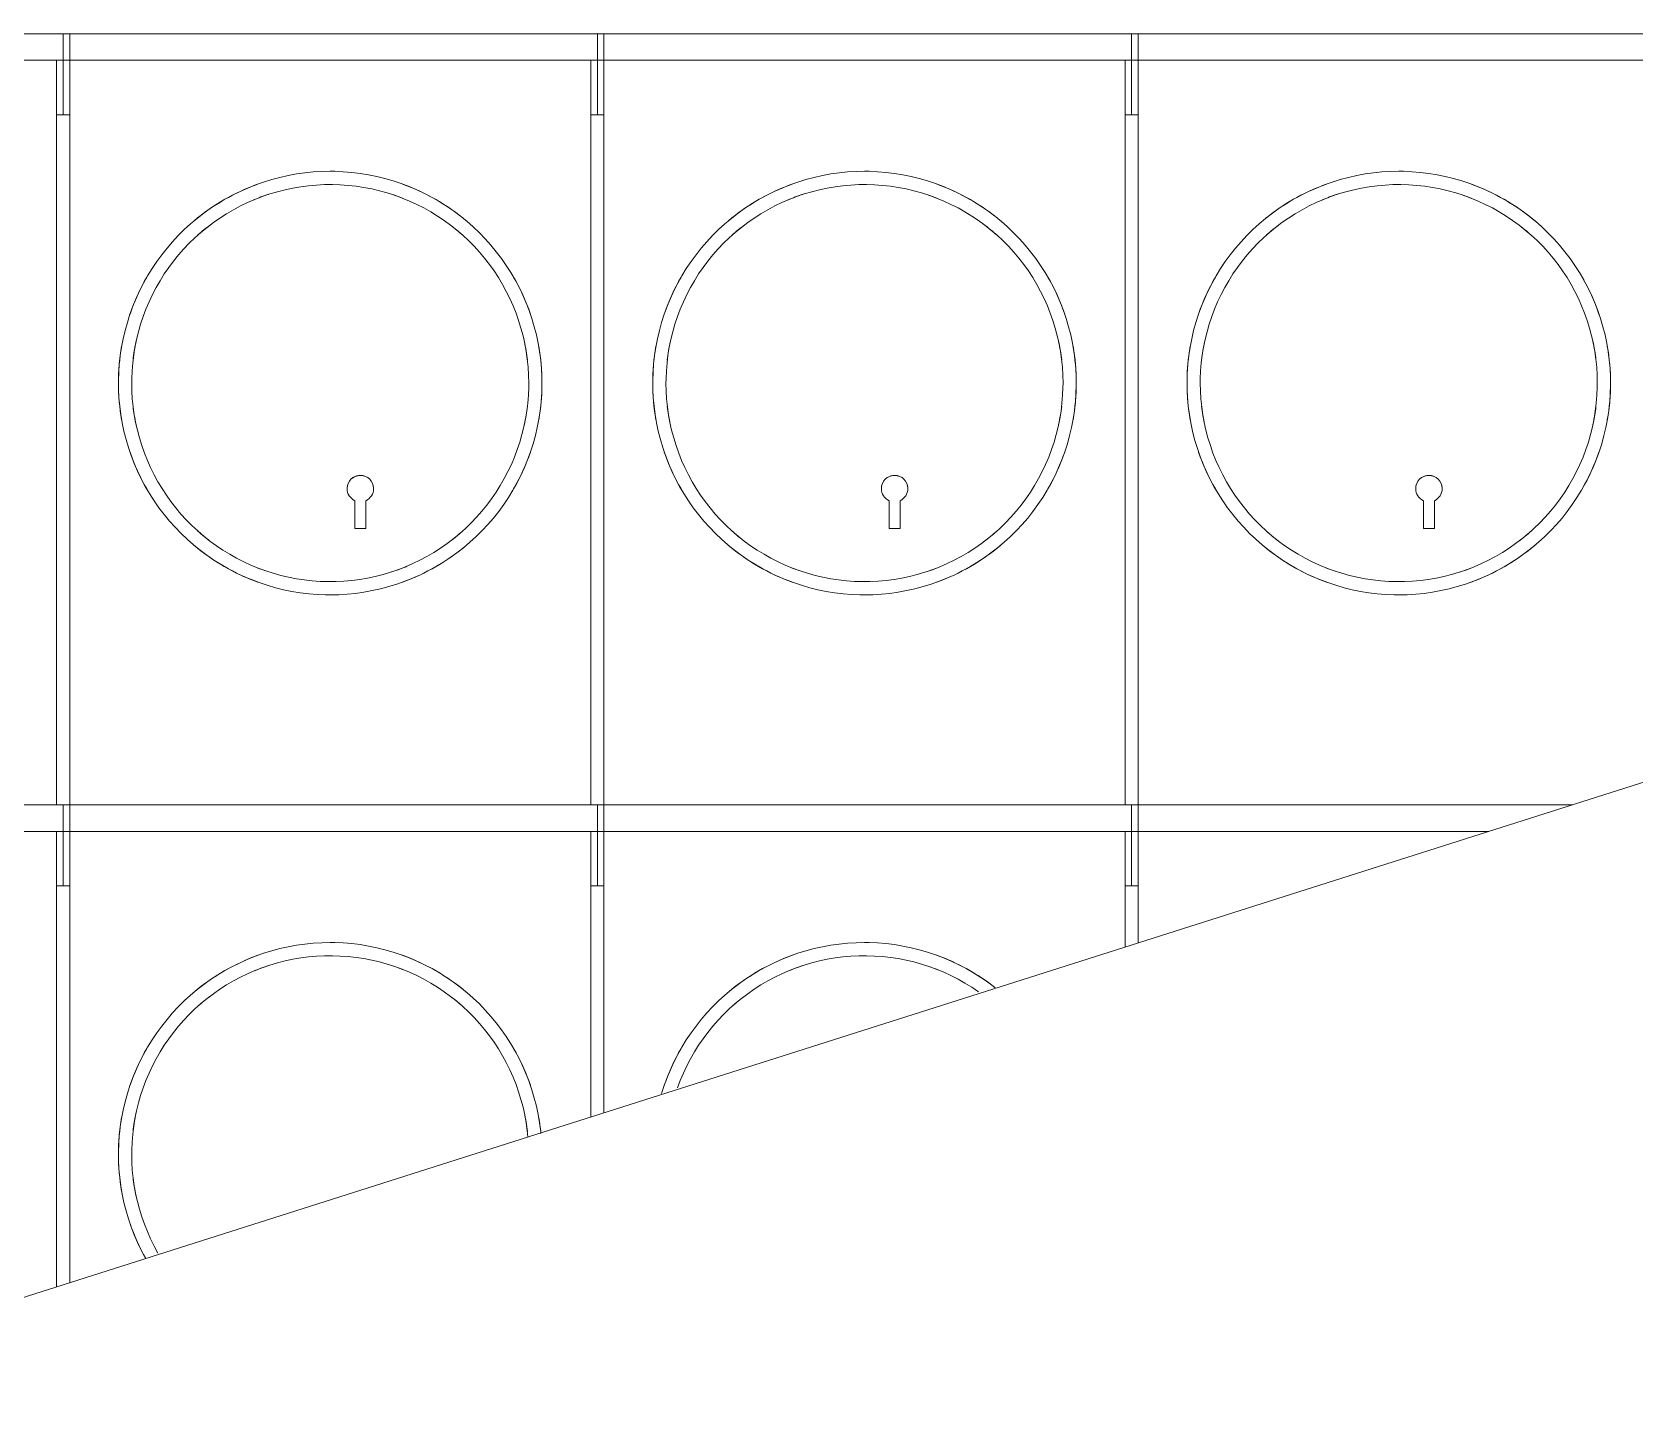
# Model space of a CAD drawing. Header units: metres. Extents: x -144 to 1000, y -717 to 29.
# Drawn here: x 35.525 to 36.295, y -658.148 to -657.482 of the extents above; entities that cross this region are included whole.
import ezdxf

# ---------------------------------------------------------------- set-up
doc = ezdxf.new("R2010")
doc.units = ezdxf.units.M
doc.layers.get('0').update_dxf_attribs({"color": 1})
doc.layers.add('A-WALL', color=4, linetype='Continuous', lineweight=9)
doc.layers.add('E-ELEC-FIXT', color=7, linetype='Continuous', lineweight=9)

# ---------------------------------------------------------------- blocks, each defined once
blk = doc.blocks.new('WEWE')
at = {"layer": 'A-WALL', "color": 251, "true_color": 0x666666}
blk.add_line((37.4304, -657.48196), (35.33657, -658.1477), dxfattribs=at)
at = {"layer": 'E-ELEC-FIXT', "color": 251, "true_color": 0x666666}
for p, q in [((35.54035, -657.48276), (35.28717, -657.48276)), ((35.54035, -657.48276), (35.54352, -657.48276)), ((35.54035, -657.49546), (35.54035, -657.48276)), ((35.54352, -657.49546), (35.54352, -657.48276)), ((35.7967, -657.48276), (35.54352, -657.48276)), ((35.7967, -657.48276), (35.79987, -657.48276)), ((35.7967, -657.49546), (35.7967, -657.48276)), ((35.79987, -657.49546), (35.79987, -657.48276)), ((36.05305, -657.48276), (35.79987, -657.48276)), ((36.05305, -657.48276), (36.05622, -657.48276)), ((36.05305, -657.49546), (36.05305, -657.48276)), ((36.05622, -657.49546), (36.05622, -657.48276)), ((36.3094, -657.48276), (36.05622, -657.48276)), ((35.28717, -657.49546), (35.54035, -657.49546)), ((35.53717, -657.52161), (35.53717, -657.49546)), ((35.54352, -657.49546), (35.54035, -657.49546)), ((35.54035, -657.49546), (35.54035, -657.52161)), ((35.54352, -657.49546), (35.54352, -657.52161)), ((35.54352, -657.49546), (35.7967, -657.49546)), ((35.79352, -657.52161), (35.79352, -657.49546)), ((35.79987, -657.49546), (35.7967, -657.49546)), ((35.7967, -657.49546), (35.7967, -657.52161)), ((35.79987, -657.49546), (35.79987, -657.52161)), ((35.79987, -657.49546), (36.05305, -657.49546)), ((36.04987, -657.52161), (36.04987, -657.49546)), ((36.05622, -657.49546), (36.05305, -657.49546)), ((36.05305, -657.49546), (36.05305, -657.52161)), ((36.05622, -657.49546), (36.05622, -657.52161)), ((36.05622, -657.49546), (36.3094, -657.49546)), ((35.54035, -657.52161), (35.53717, -657.52161)), ((35.53717, -657.85272), (35.53717, -657.52161)), ((35.54352, -657.52161), (35.54035, -657.52161)), ((35.54352, -657.52161), (35.54352, -657.85272)), ((35.7967, -657.52161), (35.79352, -657.52161)), ((35.79352, -657.85272), (35.79352, -657.52161)), ((35.79987, -657.52161), (35.7967, -657.52161)), ((35.79987, -657.52161), (35.79987, -657.85272)), ((36.05305, -657.52161), (36.04987, -657.52161)), ((36.04987, -657.85272), (36.04987, -657.52161)), ((36.05622, -657.52161), (36.05305, -657.52161)), ((36.05622, -657.52161), (36.05622, -657.85272)), ((35.88908, -657.55525), (35.88531, -657.55676)), ((36.12829, -657.57115), (36.12517, -657.57333)), ((35.68036, -657.70676), (35.68036, -657.71794)), ((35.68559, -657.71794), (35.68559, -657.70676)), ((35.93671, -657.70676), (35.93671, -657.71794)), ((35.94194, -657.71794), (35.94194, -657.70676)), ((36.19306, -657.70676), (36.19306, -657.71794)), ((36.19829, -657.71794), (36.19829, -657.70676)), ((35.68036, -657.72002), (35.68036, -657.71794)), ((35.68036, -657.71794), (35.68036, -657.72002)), ((35.68036, -657.72002), (35.68559, -657.72002)), ((35.68559, -657.72002), (35.68036, -657.72002)), ((35.68559, -657.71794), (35.68559, -657.72002)), ((35.68559, -657.72002), (35.68559, -657.71794)), ((35.93671, -657.72002), (35.93671, -657.71794)), ((35.93671, -657.71794), (35.93671, -657.72002)), ((35.93671, -657.72002), (35.94194, -657.72002)), ((35.94194, -657.72002), (35.93671, -657.72002)), ((35.94194, -657.71794), (35.94194, -657.72002)), ((35.94194, -657.72002), (35.94194, -657.71794)), ((36.19306, -657.72002), (36.19306, -657.71794)), ((36.19306, -657.71794), (36.19306, -657.72002)), ((36.19306, -657.72002), (36.19829, -657.72002)), ((36.19829, -657.72002), (36.19306, -657.72002)), ((36.19829, -657.71794), (36.19829, -657.72002)), ((36.19829, -657.72002), (36.19829, -657.71794)), ((35.54035, -657.85272), (35.28717, -657.85272)), ((35.54035, -657.85272), (35.54352, -657.85272)), ((35.54035, -657.86542), (35.54035, -657.85272)), ((35.54352, -657.86542), (35.54352, -657.85272)), ((35.7967, -657.85272), (35.54352, -657.85272)), ((35.7967, -657.85272), (35.79987, -657.85272)), ((35.7967, -657.86542), (35.7967, -657.85272)), ((35.79987, -657.86542), (35.79987, -657.85272)), ((36.05305, -657.85272), (35.79987, -657.85272)), ((36.05305, -657.85272), (36.05622, -657.85272)), ((36.05305, -657.86542), (36.05305, -657.85272)), ((36.05622, -657.86542), (36.05622, -657.85272)), ((36.26433, -657.85272), (36.05622, -657.85272)), ((35.28717, -657.86542), (35.54035, -657.86542)), ((35.53717, -657.89157), (35.53717, -657.86542)), ((35.54352, -657.86542), (35.54035, -657.86542)), ((35.54035, -657.86542), (35.54035, -657.89157)), ((35.54352, -657.86542), (35.54352, -657.89157)), ((35.54352, -657.86542), (35.7967, -657.86542)), ((35.79352, -657.89157), (35.79352, -657.86542)), ((35.79987, -657.86542), (35.7967, -657.86542)), ((35.7967, -657.86542), (35.7967, -657.89157)), ((35.79987, -657.86542), (35.79987, -657.89157)), ((35.79987, -657.86542), (36.05305, -657.86542)), ((36.04987, -657.89157), (36.04987, -657.86542)), ((36.05622, -657.86542), (36.05305, -657.86542)), ((36.05305, -657.86542), (36.05305, -657.89157)), ((36.05622, -657.86542), (36.05622, -657.89157)), ((36.05622, -657.86542), (36.22438, -657.86542)), ((35.54035, -657.89157), (35.53717, -657.89157)), ((35.53717, -658.08392), (35.53717, -657.89157)), ((35.54352, -657.89157), (35.54035, -657.89157)), ((35.54352, -657.89157), (35.54352, -658.0819)), ((35.7967, -657.89157), (35.79352, -657.89157)), ((35.79352, -658.00241), (35.79352, -657.89157)), ((35.79987, -657.89157), (35.7967, -657.89157)), ((35.79987, -657.89157), (35.79987, -658.00039)), ((36.05305, -657.89157), (36.04987, -657.89157)), ((36.04987, -657.9209), (36.04987, -657.89157)), ((36.05622, -657.89157), (36.05305, -657.89157)), ((36.05622, -657.89157), (36.05622, -657.91888))]:
    blk.add_line(p, q, dxfattribs=at)
at = {"layer": 'E-ELEC-FIXT', "color": 251, "true_color": 0x666666, "flags": 128}
for points in [[(35.66852, -657.54874), (35.66446, -657.54882), (35.6604, -657.54906), (35.65636, -657.54947), (35.65234, -657.55004), (35.64834, -657.55076), (35.64437, -657.55165), (35.64045, -657.55269), (35.63656, -657.5539), (35.63273, -657.55525), (35.62896, -657.55676), (35.62525, -657.55841), (35.62161, -657.56022), (35.61804, -657.56217), (35.61456, -657.56426), (35.61116, -657.56648), (35.60785, -657.56884), (35.60464, -657.57134), (35.60153, -657.57395), (35.59853, -657.57669), (35.59564, -657.57955), (35.59287, -657.58252), (35.59022, -657.5856), (35.58769, -657.58879), (35.58529, -657.59207), (35.58303, -657.59544), (35.5809, -657.59891), (35.57892, -657.60245), (35.57707, -657.60607), (35.57538, -657.60976), (35.57383, -657.61352), (35.57243, -657.61734), (35.57119, -657.62121), (35.5701, -657.62512), (35.56917, -657.62908), (35.5684, -657.63307), (35.56779, -657.63709), (35.56734, -657.64113), (35.56706, -657.64518), (35.56693, -657.64924), (35.56697, -657.6533), (35.56717, -657.65736), (35.56753, -657.66141), (35.56805, -657.66544), (35.56874, -657.66945), (35.56958, -657.67342), (35.57058, -657.67736), (35.57174, -657.68125), (35.57306, -657.6851), (35.57452, -657.68889), (35.57614, -657.69262), (35.5779, -657.69628), (35.57981, -657.69987), (35.58187, -657.70337), (35.58406, -657.7068), (35.58638, -657.71013), (35.58884, -657.71337), (35.59142, -657.7165), (35.59413, -657.71953), (35.59696, -657.72245), (35.5999, -657.72526), (35.60295, -657.72794), (35.6061, -657.7305), (35.60936, -657.73293), (35.61271, -657.73523), (35.61615, -657.7374), (35.61967, -657.73942), (35.62327, -657.7413), (35.62695, -657.74304), (35.63069, -657.74463), (35.63449, -657.74607), (35.63834, -657.74735), (35.64225, -657.74848), (35.64619, -657.74945), (35.65018, -657.75027), (35.65419, -657.75092), (35.65822, -657.75141), (35.66227, -657.75175), (35.66633, -657.75191), (35.66852, -657.75194)], [(35.66852, -657.75194), (35.67259, -657.75186), (35.67664, -657.75161), (35.68069, -657.75121), (35.68471, -657.75064), (35.68871, -657.74991), (35.69267, -657.74903), (35.6966, -657.74798), (35.70048, -657.74678), (35.70432, -657.74542), (35.70809, -657.74392), (35.7118, -657.74226), (35.71544, -657.74046), (35.71901, -657.73851), (35.72249, -657.73642), (35.72589, -657.73419), (35.7292, -657.73183), (35.73241, -657.72934), (35.73552, -657.72672), (35.73852, -657.72398), (35.74141, -657.72112), (35.74418, -657.71815), (35.74683, -657.71507), (35.74936, -657.71189), (35.75175, -657.70861), (35.75402, -657.70523), (35.75614, -657.70177), (35.75813, -657.69822), (35.75997, -657.6946), (35.76167, -657.69091), (35.76322, -657.68715), (35.76462, -657.68334), (35.76586, -657.67947), (35.76695, -657.67555), (35.76788, -657.6716), (35.76865, -657.66761), (35.76926, -657.66359), (35.76971, -657.65955), (35.76999, -657.6555), (35.77012, -657.65143), (35.77008, -657.64737), (35.76988, -657.64331), (35.76952, -657.63926), (35.769, -657.63523), (35.76831, -657.63123), (35.76747, -657.62725), (35.76646, -657.62332), (35.76531, -657.61942), (35.76399, -657.61558), (35.76253, -657.61179), (35.76091, -657.60806), (35.75914, -657.6044), (35.75723, -657.60081), (35.75518, -657.5973), (35.75299, -657.59388), (35.75067, -657.59055), (35.74821, -657.58731), (35.74563, -657.58417), (35.74292, -657.58114), (35.74009, -657.57822), (35.73715, -657.57542), (35.7341, -657.57273), (35.73094, -657.57017), (35.72769, -657.56774), (35.72434, -657.56544), (35.7209, -657.56328), (35.71738, -657.56125), (35.71377, -657.55937), (35.7101, -657.55763), (35.70636, -657.55605), (35.70256, -657.55461), (35.6987, -657.55332), (35.6948, -657.55219), (35.69085, -657.55122), (35.68687, -657.55041), (35.68286, -657.54975), (35.67883, -657.54926), (35.67478, -657.54893), (35.67072, -657.54876), (35.66852, -657.54874)], [(35.92487, -657.54874), (35.92081, -657.54882), (35.91675, -657.54906), (35.91271, -657.54947), (35.90869, -657.55004), (35.90469, -657.55076), (35.90072, -657.55165), (35.8968, -657.55269), (35.89291, -657.5539), (35.88908, -657.55525)], [(35.92487, -657.75194), (35.92894, -657.75186), (35.93299, -657.75161), (35.93704, -657.75121), (35.94106, -657.75064), (35.94506, -657.74991), (35.94902, -657.74903), (35.95295, -657.74798), (35.95683, -657.74678), (35.96067, -657.74542), (35.96444, -657.74392), (35.96815, -657.74226), (35.97179, -657.74046), (35.97536, -657.73851), (35.97884, -657.73642), (35.98224, -657.73419), (35.98555, -657.73183), (35.98876, -657.72934), (35.99187, -657.72672), (35.99487, -657.72398), (35.99776, -657.72112), (36.00053, -657.71815), (36.00318, -657.71507), (36.00571, -657.71189), (36.0081, -657.70861), (36.01037, -657.70523), (36.01249, -657.70177), (36.01448, -657.69822), (36.01632, -657.6946), (36.01802, -657.69091), (36.01957, -657.68715), (36.02097, -657.68334), (36.02221, -657.67947), (36.0233, -657.67555), (36.02423, -657.6716), (36.025, -657.66761), (36.02561, -657.66359), (36.02606, -657.65955), (36.02634, -657.6555), (36.02647, -657.65143), (36.02643, -657.64737), (36.02623, -657.64331), (36.02587, -657.63926), (36.02535, -657.63523), (36.02466, -657.63123), (36.02382, -657.62725), (36.02281, -657.62332), (36.02166, -657.61942), (36.02034, -657.61558), (36.01888, -657.61179), (36.01726, -657.60806), (36.01549, -657.6044), (36.01358, -657.60081), (36.01153, -657.5973), (36.00934, -657.59388), (36.00702, -657.59055), (36.00456, -657.58731), (36.00198, -657.58417), (35.99927, -657.58114), (35.99644, -657.57822), (35.9935, -657.57542), (35.99045, -657.57273), (35.98729, -657.57017), (35.98404, -657.56774), (35.98069, -657.56544), (35.97725, -657.56328), (35.97373, -657.56125), (35.97012, -657.55937), (35.96645, -657.55763), (35.96271, -657.55605), (35.95891, -657.55461), (35.95505, -657.55332), (35.95115, -657.55219), (35.9472, -657.55122), (35.94322, -657.55041), (35.93921, -657.54975), (35.93518, -657.54926), (35.93113, -657.54893), (35.92707, -657.54876), (35.92487, -657.54874)], [(36.18122, -657.54874), (36.17716, -657.54882), (36.1731, -657.54906), (36.16906, -657.54947), (36.16504, -657.55004), (36.16104, -657.55076), (36.15707, -657.55165), (36.15315, -657.55269), (36.14926, -657.5539), (36.14543, -657.55525), (36.14166, -657.55676), (36.13795, -657.55841), (36.13431, -657.56022), (36.13074, -657.56217), (36.12726, -657.56426), (36.12386, -657.56648), (36.12055, -657.56884), (36.11734, -657.57134), (36.11423, -657.57395), (36.11123, -657.57669), (36.10834, -657.57955), (36.10557, -657.58252), (36.10292, -657.5856), (36.10039, -657.58879), (36.09799, -657.59207), (36.09573, -657.59544), (36.0936, -657.59891), (36.09162, -657.60245), (36.08977, -657.60607), (36.08808, -657.60976), (36.08653, -657.61352), (36.08513, -657.61734), (36.08389, -657.62121), (36.0828, -657.62512), (36.08187, -657.62908), (36.0811, -657.63307), (36.08049, -657.63709), (36.08004, -657.64113), (36.07976, -657.64518), (36.07963, -657.64924), (36.07967, -657.6533), (36.07987, -657.65736), (36.08023, -657.66141), (36.08075, -657.66544), (36.08144, -657.66945), (36.08228, -657.67342), (36.08328, -657.67736), (36.08444, -657.68125), (36.08576, -657.6851), (36.08722, -657.68889), (36.08884, -657.69262), (36.0906, -657.69628), (36.09251, -657.69987), (36.09457, -657.70337), (36.09676, -657.7068), (36.09908, -657.71013), (36.10154, -657.71337), (36.10412, -657.7165), (36.10683, -657.71953), (36.10966, -657.72245), (36.1126, -657.72526), (36.11565, -657.72794), (36.1188, -657.7305), (36.12206, -657.73293), (36.12541, -657.73523), (36.12885, -657.7374), (36.13237, -657.73942), (36.13597, -657.7413), (36.13965, -657.74304), (36.14339, -657.74463), (36.14719, -657.74607), (36.15104, -657.74735), (36.15495, -657.74848), (36.15889, -657.74945), (36.16288, -657.75027), (36.16689, -657.75092), (36.17092, -657.75141), (36.17497, -657.75175), (36.17903, -657.75191), (36.18122, -657.75194)], [(36.18122, -657.75194), (36.18529, -657.75186), (36.18934, -657.75161), (36.19339, -657.75121), (36.19741, -657.75064), (36.20141, -657.74991), (36.20537, -657.74903), (36.2093, -657.74798), (36.21318, -657.74678), (36.21702, -657.74542), (36.22079, -657.74392), (36.2245, -657.74226), (36.22814, -657.74046), (36.23171, -657.73851), (36.23519, -657.73642), (36.23859, -657.73419), (36.2419, -657.73183), (36.24511, -657.72934), (36.24822, -657.72672), (36.25122, -657.72398), (36.25411, -657.72112), (36.25688, -657.71815), (36.25953, -657.71507), (36.26206, -657.71189), (36.26445, -657.70861), (36.26672, -657.70523), (36.26884, -657.70177), (36.27083, -657.69822), (36.27267, -657.6946), (36.27437, -657.69091), (36.27592, -657.68715), (36.27732, -657.68334), (36.27856, -657.67947), (36.27965, -657.67555), (36.28058, -657.6716), (36.28135, -657.66761), (36.28196, -657.66359), (36.28241, -657.65955), (36.28269, -657.6555), (36.28282, -657.65143), (36.28278, -657.64737), (36.28258, -657.64331), (36.28222, -657.63926), (36.2817, -657.63523), (36.28101, -657.63123), (36.28017, -657.62725), (36.27916, -657.62332), (36.27801, -657.61942), (36.27669, -657.61558), (36.27523, -657.61179), (36.27361, -657.60806), (36.27184, -657.6044), (36.26993, -657.60081), (36.26788, -657.5973), (36.26569, -657.59388), (36.26337, -657.59055), (36.26091, -657.58731), (36.25833, -657.58417), (36.25562, -657.58114), (36.25279, -657.57822), (36.24985, -657.57542), (36.2468, -657.57273), (36.24364, -657.57017), (36.24039, -657.56774), (36.23704, -657.56544), (36.2336, -657.56328), (36.23008, -657.56125), (36.22647, -657.55937), (36.2228, -657.55763), (36.21906, -657.55605), (36.21526, -657.55461), (36.2114, -657.55332), (36.2075, -657.55219), (36.20355, -657.55122), (36.19957, -657.55041), (36.19556, -657.54975), (36.19153, -657.54926), (36.18748, -657.54893), (36.18342, -657.54876), (36.18122, -657.54874)], [(35.76377, -657.65034), (35.7637, -657.64653), (35.76347, -657.64273), (35.76309, -657.63894), (35.76256, -657.63516), (35.76188, -657.63141), (35.76104, -657.6277), (35.76006, -657.62401), (35.75894, -657.62038), (35.75767, -657.61678), (35.75626, -657.61325), (35.7547, -657.60977), (35.75301, -657.60635), (35.75118, -657.60301), (35.74923, -657.59974), (35.74714, -657.59656), (35.74492, -657.59345), (35.74259, -657.59045), (35.74013, -657.58753), (35.73756, -657.58472), (35.73489, -657.58201), (35.7321, -657.57941), (35.72921, -657.57692), (35.72623, -657.57456), (35.72315, -657.57231), (35.71999, -657.57019), (35.71674, -657.56819), (35.71342, -657.56633), (35.71002, -657.5646), (35.70656, -657.56301), (35.70304, -657.56156), (35.69946, -657.56025), (35.69583, -657.55909), (35.69216, -657.55807), (35.68845, -657.5572), (35.68471, -657.55647), (35.68095, -657.5559), (35.67716, -657.55548), (35.67336, -657.55521), (35.66955, -657.55509), (35.66574, -657.55513), (35.66194, -657.55532), (35.65814, -657.55566), (35.65437, -657.55615), (35.65061, -657.55679), (35.64688, -657.55758), (35.64319, -657.55852), (35.63954, -657.5596), (35.63593, -657.56084), (35.63238, -657.56221), (35.62889, -657.56373), (35.62545, -657.56538), (35.62209, -657.56717), (35.6188, -657.5691), (35.61559, -657.57115), (35.61247, -657.57333), (35.60943, -657.57563), (35.60649, -657.57805), (35.60365, -657.58059), (35.60092, -657.58324), (35.59829, -657.586), (35.59577, -657.58886), (35.59337, -657.59182), (35.59109, -657.59487), (35.58893, -657.59801), (35.58691, -657.60124), (35.58501, -657.60454), (35.58324, -657.60792), (35.58161, -657.61136), (35.58013, -657.61487), (35.57878, -657.61843), (35.57757, -657.62204), (35.57651, -657.6257), (35.5756, -657.6294), (35.57484, -657.63314), (35.57423, -657.6369), (35.57377, -657.64068), (35.57345, -657.64447), (35.5733, -657.64828), (35.57327, -657.65034)], [(35.88531, -657.55676), (35.8816, -657.55841), (35.87796, -657.56022), (35.87439, -657.56217), (35.87091, -657.56426), (35.86751, -657.56648), (35.8642, -657.56884), (35.86099, -657.57134), (35.85788, -657.57395), (35.85488, -657.57669), (35.85199, -657.57955), (35.84922, -657.58252), (35.84657, -657.5856), (35.84404, -657.58879), (35.84164, -657.59207), (35.83938, -657.59544), (35.83725, -657.59891), (35.83527, -657.60245), (35.83342, -657.60607), (35.83173, -657.60976), (35.83018, -657.61352), (35.82878, -657.61734), (35.82754, -657.62121), (35.82645, -657.62512), (35.82552, -657.62908), (35.82475, -657.63307), (35.82414, -657.63709), (35.82369, -657.64113), (35.82341, -657.64518), (35.82328, -657.64924), (35.82332, -657.6533), (35.82352, -657.65736), (35.82388, -657.66141), (35.8244, -657.66544), (35.82509, -657.66945), (35.82593, -657.67342), (35.82693, -657.67736), (35.82809, -657.68125), (35.82941, -657.6851), (35.83087, -657.68889), (35.83249, -657.69262), (35.83425, -657.69628), (35.83616, -657.69987), (35.83822, -657.70337), (35.84041, -657.7068), (35.84273, -657.71013), (35.84519, -657.71337), (35.84777, -657.7165), (35.85048, -657.71953), (35.85331, -657.72245), (35.85625, -657.72526), (35.8593, -657.72794), (35.86245, -657.7305), (35.86571, -657.73293), (35.86906, -657.73523), (35.8725, -657.7374), (35.87602, -657.73942), (35.87962, -657.7413), (35.8833, -657.74304), (35.88704, -657.74463), (35.89084, -657.74607), (35.89469, -657.74735), (35.8986, -657.74848), (35.90254, -657.74945), (35.90653, -657.75027), (35.91054, -657.75092), (35.91457, -657.75141), (35.91862, -657.75175), (35.92268, -657.75191), (35.92487, -657.75194)], [(36.02012, -657.65034), (36.02005, -657.64653), (36.01982, -657.64273), (36.01944, -657.63894), (36.01891, -657.63516), (36.01823, -657.63141), (36.01739, -657.6277), (36.01641, -657.62401), (36.01529, -657.62038), (36.01402, -657.61678), (36.01261, -657.61325), (36.01105, -657.60977), (36.00936, -657.60635), (36.00753, -657.60301), (36.00558, -657.59974), (36.00349, -657.59656), (36.00127, -657.59345), (35.99894, -657.59045), (35.99648, -657.58753), (35.99391, -657.58472), (35.99124, -657.58201), (35.98845, -657.57941), (35.98556, -657.57692), (35.98258, -657.57456), (35.9795, -657.57231), (35.97634, -657.57019), (35.97309, -657.56819), (35.96977, -657.56633), (35.96637, -657.5646), (35.96291, -657.56301), (35.95939, -657.56156), (35.95581, -657.56025), (35.95218, -657.55909), (35.94851, -657.55807), (35.9448, -657.5572), (35.94106, -657.55647), (35.9373, -657.5559), (35.93351, -657.55548), (35.92971, -657.55521), (35.9259, -657.55509), (35.92209, -657.55513), (35.91829, -657.55532), (35.91449, -657.55566), (35.91072, -657.55615), (35.90696, -657.55679), (35.90323, -657.55758), (35.89954, -657.55852), (35.89589, -657.5596), (35.89228, -657.56084), (35.88873, -657.56221), (35.88524, -657.56373), (35.8818, -657.56538), (35.87844, -657.56717), (35.87515, -657.5691), (35.87194, -657.57115), (35.86882, -657.57333), (35.86578, -657.57563), (35.86284, -657.57805), (35.86, -657.58059), (35.85727, -657.58324), (35.85464, -657.586), (35.85212, -657.58886), (35.84972, -657.59182), (35.84744, -657.59487), (35.84528, -657.59801), (35.84326, -657.60124), (35.84136, -657.60454), (35.83959, -657.60792), (35.83796, -657.61136), (35.83648, -657.61487), (35.83513, -657.61843), (35.83392, -657.62204), (35.83286, -657.6257), (35.83195, -657.6294), (35.83119, -657.63314), (35.83058, -657.6369), (35.83012, -657.64068), (35.8298, -657.64447), (35.82965, -657.64828), (35.82962, -657.65034)], [(36.27647, -657.65034), (36.2764, -657.64653), (36.27617, -657.64273), (36.27579, -657.63894), (36.27526, -657.63516), (36.27458, -657.63141), (36.27374, -657.6277), (36.27276, -657.62401), (36.27164, -657.62038), (36.27037, -657.61678), (36.26896, -657.61325), (36.2674, -657.60977), (36.26571, -657.60635), (36.26388, -657.60301), (36.26193, -657.59974), (36.25984, -657.59656), (36.25762, -657.59345), (36.25529, -657.59045), (36.25283, -657.58753), (36.25026, -657.58472), (36.24759, -657.58201), (36.2448, -657.57941), (36.24191, -657.57692), (36.23893, -657.57456), (36.23585, -657.57231), (36.23269, -657.57019), (36.22944, -657.56819), (36.22612, -657.56633), (36.22272, -657.5646), (36.21926, -657.56301), (36.21574, -657.56156), (36.21216, -657.56025), (36.20853, -657.55909), (36.20486, -657.55807), (36.20115, -657.5572), (36.19741, -657.55647), (36.19365, -657.5559), (36.18986, -657.55548), (36.18606, -657.55521), (36.18225, -657.55509), (36.17844, -657.55513), (36.17464, -657.55532), (36.17084, -657.55566), (36.16707, -657.55615), (36.16331, -657.55679), (36.15958, -657.55758), (36.15589, -657.55852), (36.15224, -657.5596), (36.14863, -657.56084), (36.14508, -657.56221), (36.14159, -657.56373), (36.13815, -657.56538), (36.13479, -657.56717), (36.1315, -657.5691), (36.12829, -657.57115)], [(36.12517, -657.57333), (36.12213, -657.57563), (36.11919, -657.57805), (36.11635, -657.58059), (36.11362, -657.58324), (36.11099, -657.586), (36.10847, -657.58886), (36.10607, -657.59182), (36.10379, -657.59487), (36.10163, -657.59801), (36.09961, -657.60124), (36.09771, -657.60454), (36.09594, -657.60792), (36.09431, -657.61136), (36.09283, -657.61487), (36.09148, -657.61843), (36.09027, -657.62204), (36.08921, -657.6257), (36.0883, -657.6294), (36.08754, -657.63314), (36.08693, -657.6369), (36.08647, -657.64068), (36.08615, -657.64447), (36.086, -657.64828), (36.08597, -657.65034)], [(35.57327, -657.65034), (35.57335, -657.65415), (35.57358, -657.65795), (35.57396, -657.66174), (35.57449, -657.66551), (35.57517, -657.66926), (35.576, -657.67298), (35.57698, -657.67666), (35.57811, -657.6803), (35.57938, -657.68389), (35.58079, -657.68743), (35.58235, -657.69091), (35.58404, -657.69432), (35.58586, -657.69767), (35.58782, -657.70093), (35.58991, -657.70412), (35.59212, -657.70722), (35.59446, -657.71023), (35.59691, -657.71314), (35.59948, -657.71596), (35.60216, -657.71867), (35.60495, -657.72126), (35.60784, -657.72375), (35.61082, -657.72612), (35.6139, -657.72837), (35.61706, -657.73049), (35.62031, -657.73248), (35.62363, -657.73434), (35.62703, -657.73607), (35.63049, -657.73766), (35.63401, -657.73911), (35.63759, -657.74042), (35.64121, -657.74159), (35.64489, -657.74261), (35.64859, -657.74348), (35.65233, -657.7442), (35.6561, -657.74477), (35.65989, -657.7452), (35.66369, -657.74546), (35.6675, -657.74558), (35.67131, -657.74555), (35.67511, -657.74536), (35.67891, -657.74502), (35.68268, -657.74453), (35.68644, -657.74389), (35.69017, -657.7431), (35.69386, -657.74216), (35.69751, -657.74107), (35.70111, -657.73984), (35.70467, -657.73846), (35.70816, -657.73695), (35.71159, -657.73529), (35.71496, -657.7335), (35.71825, -657.73158), (35.72145, -657.72953), (35.72458, -657.72735), (35.72761, -657.72504), (35.73055, -657.72262), (35.73339, -657.72008), (35.73613, -657.71743), (35.73876, -657.71468), (35.74128, -657.71182), (35.74368, -657.70886), (35.74596, -657.7058), (35.74811, -657.70266), (35.75014, -657.69944), (35.75204, -657.69614), (35.75381, -657.69276), (35.75543, -657.68932), (35.75692, -657.68581), (35.75827, -657.68225), (35.75948, -657.67863), (35.76053, -657.67497), (35.76145, -657.67127), (35.76221, -657.66754), (35.76282, -657.66378), (35.76328, -657.66), (35.76359, -657.6562), (35.76375, -657.65239), (35.76377, -657.65034)], [(35.82962, -657.65034), (35.8297, -657.65415), (35.82993, -657.65795), (35.83031, -657.66174), (35.83084, -657.66551), (35.83152, -657.66926), (35.83235, -657.67298), (35.83333, -657.67666), (35.83446, -657.6803), (35.83573, -657.68389), (35.83714, -657.68743), (35.8387, -657.69091), (35.84039, -657.69432), (35.84221, -657.69767), (35.84417, -657.70093), (35.84626, -657.70412), (35.84847, -657.70722), (35.85081, -657.71023), (35.85326, -657.71314), (35.85583, -657.71596), (35.85851, -657.71867), (35.8613, -657.72126), (35.86419, -657.72375), (35.86717, -657.72612), (35.87025, -657.72837), (35.87341, -657.73049), (35.87666, -657.73248), (35.87998, -657.73434), (35.88338, -657.73607), (35.88684, -657.73766), (35.89036, -657.73911), (35.89394, -657.74042), (35.89756, -657.74159), (35.90124, -657.74261), (35.90494, -657.74348), (35.90868, -657.7442), (35.91245, -657.74477), (35.91624, -657.7452), (35.92004, -657.74546), (35.92385, -657.74558), (35.92766, -657.74555), (35.93146, -657.74536), (35.93526, -657.74502), (35.93903, -657.74453), (35.94279, -657.74389), (35.94652, -657.7431), (35.95021, -657.74216), (35.95386, -657.74107), (35.95746, -657.73984), (35.96102, -657.73846), (35.96451, -657.73695), (35.96794, -657.73529), (35.97131, -657.7335), (35.9746, -657.73158), (35.9778, -657.72953), (35.98093, -657.72735), (35.98396, -657.72504), (35.9869, -657.72262), (35.98974, -657.72008), (35.99248, -657.71743), (35.99511, -657.71468), (35.99763, -657.71182), (36.00003, -657.70886), (36.00231, -657.7058), (36.00446, -657.70266), (36.00649, -657.69944), (36.00839, -657.69614), (36.01016, -657.69276), (36.01178, -657.68932), (36.01327, -657.68581), (36.01462, -657.68225), (36.01583, -657.67863), (36.01688, -657.67497), (36.0178, -657.67127), (36.01856, -657.66754), (36.01917, -657.66378), (36.01963, -657.66), (36.01994, -657.6562), (36.0201, -657.65239), (36.02012, -657.65034)], [(36.08597, -657.65034), (36.08605, -657.65415), (36.08628, -657.65795), (36.08666, -657.66174), (36.08719, -657.66551), (36.08787, -657.66926), (36.0887, -657.67298), (36.08968, -657.67666), (36.09081, -657.6803), (36.09208, -657.68389), (36.09349, -657.68743), (36.09505, -657.69091), (36.09674, -657.69432), (36.09856, -657.69767), (36.10052, -657.70093), (36.10261, -657.70412), (36.10482, -657.70722), (36.10716, -657.71023), (36.10961, -657.71314), (36.11218, -657.71596), (36.11486, -657.71867), (36.11765, -657.72126), (36.12054, -657.72375), (36.12352, -657.72612), (36.1266, -657.72837), (36.12976, -657.73049), (36.13301, -657.73248), (36.13633, -657.73434), (36.13973, -657.73607), (36.14319, -657.73766), (36.14671, -657.73911), (36.15029, -657.74042), (36.15391, -657.74159), (36.15759, -657.74261), (36.16129, -657.74348), (36.16503, -657.7442), (36.1688, -657.74477), (36.17259, -657.7452), (36.17639, -657.74546), (36.1802, -657.74558), (36.18401, -657.74555), (36.18781, -657.74536), (36.19161, -657.74502), (36.19538, -657.74453), (36.19914, -657.74389), (36.20287, -657.7431), (36.20656, -657.74216), (36.21021, -657.74107), (36.21381, -657.73984), (36.21737, -657.73846), (36.22086, -657.73695), (36.22429, -657.73529), (36.22766, -657.7335), (36.23095, -657.73158), (36.23415, -657.72953), (36.23728, -657.72735), (36.24031, -657.72504), (36.24325, -657.72262), (36.24609, -657.72008), (36.24883, -657.71743), (36.25146, -657.71468), (36.25398, -657.71182), (36.25638, -657.70886), (36.25866, -657.7058), (36.26081, -657.70266), (36.26284, -657.69944), (36.26474, -657.69614), (36.26651, -657.69276), (36.26813, -657.68932), (36.26962, -657.68581), (36.27097, -657.68225), (36.27218, -657.67863), (36.27323, -657.67497), (36.27415, -657.67127), (36.27491, -657.66754), (36.27552, -657.66378), (36.27598, -657.66), (36.27629, -657.6562), (36.27645, -657.65239), (36.27647, -657.65034)], [(35.66852, -657.9187), (35.66446, -657.91878), (35.6604, -657.91902), (35.65636, -657.91943), (35.65234, -657.92), (35.64834, -657.92072), (35.64437, -657.92161), (35.64045, -657.92265), (35.63656, -657.92386), (35.63273, -657.92521), (35.62896, -657.92672), (35.62525, -657.92837), (35.62161, -657.93018), (35.61804, -657.93213), (35.61456, -657.93422), (35.61116, -657.93644), (35.60785, -657.9388), (35.60464, -657.9413), (35.60153, -657.94391), (35.59853, -657.94665), (35.59564, -657.94951), (35.59287, -657.95248), (35.59022, -657.95556), (35.58769, -657.95875), (35.58529, -657.96203), (35.58303, -657.9654), (35.5809, -657.96887), (35.57892, -657.97241), (35.57707, -657.97603), (35.57538, -657.97972), (35.57383, -657.98348), (35.57243, -657.9873), (35.57119, -657.99117), (35.5701, -657.99508), (35.56917, -657.99904), (35.5684, -658.00303), (35.56779, -658.00705), (35.56734, -658.01109), (35.56706, -658.01514), (35.56693, -658.0192), (35.56697, -658.02326), (35.56717, -658.02732), (35.56753, -658.03137), (35.56805, -658.0354), (35.56874, -658.03941), (35.56958, -658.04338), (35.57058, -658.04732), (35.57174, -658.05121), (35.57306, -658.05506), (35.57452, -658.05885), (35.57614, -658.06258), (35.5779, -658.06624), (35.57981, -658.06983)], [(35.76952, -658.00922), (35.769, -658.00519), (35.76831, -658.00119), (35.76747, -657.99721), (35.76646, -657.99328), (35.76531, -657.98938), (35.76399, -657.98554), (35.76253, -657.98175), (35.76091, -657.97802), (35.75914, -657.97436), (35.75723, -657.97077), (35.75518, -657.96726), (35.75299, -657.96384), (35.75067, -657.96051), (35.74821, -657.95727), (35.74563, -657.95413), (35.74292, -657.9511), (35.74009, -657.94818), (35.73715, -657.94538), (35.7341, -657.94269), (35.73094, -657.94013), (35.72769, -657.9377), (35.72434, -657.9354), (35.7209, -657.93324), (35.71738, -657.93121), (35.71377, -657.92933), (35.7101, -657.92759), (35.70636, -657.92601), (35.70256, -657.92457), (35.6987, -657.92328), (35.6948, -657.92215), (35.69085, -657.92118), (35.68687, -657.92037), (35.68286, -657.91971), (35.67883, -657.91922), (35.67478, -657.91889), (35.67072, -657.91872), (35.66852, -657.9187)], [(35.92487, -657.9187), (35.92081, -657.91878), (35.91675, -657.91902), (35.91271, -657.91943), (35.90869, -657.92), (35.90469, -657.92072), (35.90072, -657.92161), (35.8968, -657.92265), (35.89291, -657.92386), (35.88908, -657.92521), (35.88531, -657.92672), (35.8816, -657.92837), (35.87796, -657.93018), (35.87439, -657.93213), (35.87091, -657.93422), (35.86751, -657.93644), (35.8642, -657.9388), (35.86099, -657.9413), (35.85788, -657.94391), (35.85488, -657.94665), (35.85199, -657.94951), (35.84922, -657.95248), (35.84657, -657.95556), (35.84404, -657.95875), (35.84164, -657.96203), (35.83938, -657.9654), (35.83725, -657.96887), (35.83527, -657.97241), (35.83342, -657.97603), (35.83173, -657.97972), (35.83018, -657.98348), (35.82878, -657.9873), (35.82754, -657.99117)], [(35.98729, -657.94013), (35.98404, -657.9377), (35.98069, -657.9354), (35.97725, -657.93324), (35.97373, -657.93121), (35.97012, -657.92933), (35.96645, -657.92759), (35.96271, -657.92601), (35.95891, -657.92457), (35.95505, -657.92328), (35.95115, -657.92215), (35.9472, -657.92118), (35.94322, -657.92037), (35.93921, -657.91971), (35.93518, -657.91922), (35.93113, -657.91889), (35.92707, -657.91872), (35.92487, -657.9187)], [(35.7634, -658.01199), (35.76309, -658.0089), (35.76256, -658.00512), (35.76188, -658.00137), (35.76104, -657.99766), (35.76006, -657.99397), (35.75894, -657.99034), (35.75767, -657.98674), (35.75626, -657.98321), (35.7547, -657.97973), (35.75301, -657.97631), (35.75118, -657.97297), (35.74923, -657.9697), (35.74714, -657.96652), (35.74492, -657.96341), (35.74259, -657.96041), (35.74013, -657.95749), (35.73756, -657.95468), (35.73489, -657.95197), (35.7321, -657.94937), (35.72921, -657.94688), (35.72623, -657.94452), (35.72315, -657.94227), (35.71999, -657.94015), (35.71674, -657.93815), (35.71342, -657.93629), (35.71002, -657.93456), (35.70656, -657.93297), (35.70304, -657.93152), (35.69946, -657.93021), (35.69583, -657.92905), (35.69216, -657.92803), (35.68845, -657.92716), (35.68471, -657.92643), (35.68095, -657.92586), (35.67716, -657.92544), (35.67336, -657.92517), (35.66955, -657.92505), (35.66574, -657.92509), (35.66194, -657.92528), (35.65814, -657.92562), (35.65437, -657.92611), (35.65061, -657.92675), (35.64688, -657.92754), (35.64319, -657.92848), (35.63954, -657.92956), (35.63593, -657.9308), (35.63238, -657.93217), (35.62889, -657.93369), (35.62545, -657.93534), (35.62209, -657.93713), (35.6188, -657.93906), (35.61559, -657.94111), (35.61247, -657.94329), (35.60943, -657.94559), (35.60649, -657.94801), (35.60365, -657.95055), (35.60092, -657.9532), (35.59829, -657.95596), (35.59577, -657.95882), (35.59337, -657.96178), (35.59109, -657.96483), (35.58893, -657.96797), (35.58691, -657.9712), (35.58501, -657.9745), (35.58324, -657.97788), (35.58161, -657.98132), (35.58013, -657.98483), (35.57878, -657.98839), (35.57757, -657.992), (35.57651, -657.99566), (35.5756, -657.99936), (35.57484, -658.0031), (35.57423, -658.00686), (35.57377, -658.01064), (35.57345, -658.01443), (35.5733, -658.01824), (35.57327, -658.0203)], [(35.9795, -657.94227), (35.97634, -657.94015), (35.97309, -657.93815), (35.96977, -657.93629), (35.96637, -657.93456), (35.96291, -657.93297), (35.95939, -657.93152), (35.95581, -657.93021), (35.95218, -657.92905), (35.94851, -657.92803), (35.9448, -657.92716), (35.94106, -657.92643), (35.9373, -657.92586), (35.93351, -657.92544), (35.92971, -657.92517), (35.9259, -657.92505), (35.92209, -657.92509), (35.91829, -657.92528), (35.91449, -657.92562), (35.91072, -657.92611), (35.90696, -657.92675), (35.90323, -657.92754), (35.89954, -657.92848), (35.89589, -657.92956), (35.89228, -657.9308), (35.88873, -657.93217), (35.88524, -657.93369), (35.8818, -657.93534), (35.87844, -657.93713), (35.87515, -657.93906), (35.87194, -657.94111), (35.86882, -657.94329), (35.86578, -657.94559), (35.86284, -657.94801), (35.86, -657.95055), (35.85727, -657.9532), (35.85464, -657.95596), (35.85212, -657.95882), (35.84972, -657.96178), (35.84744, -657.96483), (35.84528, -657.96797), (35.84326, -657.9712), (35.84136, -657.9745), (35.83959, -657.97788), (35.83796, -657.98132), (35.83648, -657.98483), (35.83513, -657.98839)], [(35.57327, -658.0203), (35.57335, -658.02411), (35.57358, -658.02791), (35.57396, -658.0317), (35.57449, -658.03547), (35.57517, -658.03922), (35.576, -658.04294), (35.57698, -658.04662), (35.57811, -658.05026), (35.57938, -658.05385), (35.58079, -658.05739), (35.58235, -658.06087), (35.58404, -658.06428), (35.58586, -658.06763)]]:
    blk.add_lwpolyline(points, dxfattribs=at)
at = {"layer": 'E-ELEC-FIXT', "color": 251, "true_color": 0x666666}
for centre, radius, start, end in [((35.66852, -657.65034), 0.1016, 110, 130), ((35.66852, -657.65034), 0.09525, 108.10812, 112.72163), ((35.66852, -657.65034), 0.09525, 68.43065, 71.431), ((35.66852, -657.65034), 0.1016, 50, 70), ((35.92487, -657.65034), 0.1016, 110, 130), ((35.92487, -657.65034), 0.09525, 108.10812, 112.72163), ((35.92487, -657.65034), 0.09525, 68.43065, 71.431), ((35.92487, -657.65034), 0.1016, 50, 70), ((36.18122, -657.65034), 0.1016, 110, 130), ((36.18122, -657.65034), 0.09525, 108.10812, 112.72163), ((36.18122, -657.65034), 0.09525, 68.43065, 71.431), ((36.18122, -657.65034), 0.1016, 50, 70), ((35.66852, -657.65034), 0.09525, 127.00336, 131.75714), ((35.66852, -657.65034), 0.09525, 47.97699, 53.35458), ((35.92487, -657.65034), 0.09525, 127.00336, 131.75714), ((35.92487, -657.65034), 0.09525, 47.97699, 53.35458), ((36.18122, -657.65034), 0.09525, 127.00336, 131.75714), ((36.18122, -657.65034), 0.09525, 47.97699, 53.35458), ((35.66852, -657.65034), 0.1016, 150, 160.9701), ((35.66852, -657.65034), 0.1016, 19.0299, 30), ((35.92487, -657.65034), 0.1016, 150, 160.9701), ((35.92487, -657.65034), 0.1016, 19.0299, 30), ((36.18122, -657.65034), 0.1016, 150, 160.9701), ((36.18122, -657.65034), 0.1016, 19.0299, 30), ((35.66852, -657.65034), 0.1016, 170, 190), ((35.66852, -657.65034), 0.09525, 167.97699, 173.35458), ((35.66852, -657.65034), 0.09525, 6.64542, 12.02301), ((35.66852, -657.65034), 0.1016, 350, 10), ((35.92487, -657.65034), 0.1016, 170, 190), ((35.92487, -657.65034), 0.09525, 167.97699, 173.35458), ((35.92487, -657.65034), 0.09525, 6.64542, 12.02301), ((35.92487, -657.65034), 0.1016, 350, 10), ((36.18122, -657.65034), 0.1016, 170, 190), ((36.18122, -657.65034), 0.09525, 167.97699, 173.35458), ((36.18122, -657.65034), 0.09525, 6.64542, 12.02301), ((36.18122, -657.65034), 0.1016, 350, 10), ((35.66852, -657.65034), 0.09525, 186.64542, 192.02301), ((35.66852, -657.65034), 0.09525, 347.97699, 353.35458), ((35.92487, -657.65034), 0.09525, 186.64542, 192.02301), ((35.92487, -657.65034), 0.09525, 347.97699, 353.35458), ((36.18122, -657.65034), 0.09525, 186.64542, 192.02301), ((36.18122, -657.65034), 0.09525, 347.97699, 353.35458), ((35.66852, -657.65034), 0.1016, 199.0299, 210), ((35.66852, -657.65034), 0.1016, 330, 340.9701), ((35.92487, -657.65034), 0.1016, 199.0299, 210), ((35.92487, -657.65034), 0.1016, 330, 340.9701), ((36.18122, -657.65034), 0.1016, 199.0299, 210), ((36.18122, -657.65034), 0.1016, 330, 340.9701), ((35.68298, -657.70097), 0.00635, 0, 180), ((35.68298, -657.70097), 0.00635, 60, 135), ((35.93933, -657.70097), 0.00635, 0, 180), ((35.93933, -657.70097), 0.00635, 60, 135), ((36.19568, -657.70097), 0.00635, 0, 180), ((36.19568, -657.70097), 0.00635, 60, 135), ((35.68298, -657.70097), 0.00635, 165, 180), ((35.68298, -657.70097), 0.00635, 180, 245.69722), ((35.68298, -657.70097), 0.00635, 180, 245.69722), ((35.68298, -657.70097), 0.00635, 294.30278, 0), ((35.68298, -657.70097), 0.00635, 294.30278, 0), ((35.68298, -657.70097), 0.00635, 0, 15), ((35.93933, -657.70097), 0.00635, 165, 180), ((35.93933, -657.70097), 0.00635, 180, 245.69722), ((35.93933, -657.70097), 0.00635, 180, 245.69722), ((35.93933, -657.70097), 0.00635, 294.30278, 0), ((35.93933, -657.70097), 0.00635, 294.30278, 0), ((35.93933, -657.70097), 0.00635, 0, 15), ((36.19568, -657.70097), 0.00635, 165, 180), ((36.19568, -657.70097), 0.00635, 180, 245.69722), ((36.19568, -657.70097), 0.00635, 180, 245.69722), ((36.19568, -657.70097), 0.00635, 294.30278, 0), ((36.19568, -657.70097), 0.00635, 294.30278, 0), ((36.19568, -657.70097), 0.00635, 0, 15), ((35.66852, -657.65034), 0.09525, 227.97699, 233.35458), ((35.66852, -657.65034), 0.09525, 307.00336, 311.75714), ((35.92487, -657.65034), 0.09525, 227.97699, 233.35458), ((35.92487, -657.65034), 0.09525, 307.00336, 311.75714), ((36.18122, -657.65034), 0.09525, 227.97699, 233.35458), ((36.18122, -657.65034), 0.09525, 307.00336, 311.75714), ((35.66852, -657.65034), 0.1016, 230, 250), ((35.66852, -657.65034), 0.1016, 290, 310), ((35.92487, -657.65034), 0.1016, 230, 250), ((35.92487, -657.65034), 0.1016, 290, 310), ((36.18122, -657.65034), 0.1016, 230, 250), ((36.18122, -657.65034), 0.1016, 290, 310), ((35.66852, -657.65034), 0.09525, 248.43065, 251.431), ((35.66852, -657.65034), 0.09525, 288.10812, 292.72163), ((35.92487, -657.65034), 0.09525, 248.43065, 251.431), ((35.92487, -657.65034), 0.09525, 288.10812, 292.72163), ((36.18122, -657.65034), 0.09525, 248.43065, 251.431), ((36.18122, -657.65034), 0.09525, 288.10812, 292.72163), ((35.66852, -658.0203), 0.1016, 110, 130), ((35.66852, -658.0203), 0.09525, 108.10812, 112.72163), ((35.66852, -658.0203), 0.1016, 50, 70), ((35.92487, -658.0203), 0.1016, 110, 130), ((35.92487, -658.0203), 0.09525, 108.10812, 112.72163), ((35.92487, -658.0203), 0.1016, 51.88995, 70), ((35.66852, -658.0203), 0.09525, 68.43065, 71.431), ((35.92487, -658.0203), 0.09525, 68.43065, 71.431), ((35.66852, -658.0203), 0.09525, 127.00336, 131.75714), ((35.66852, -658.0203), 0.09525, 47.97699, 53.35458), ((35.92487, -658.0203), 0.09525, 127.00336, 131.75714), ((35.66852, -658.0203), 0.1016, 150, 160.9701), ((35.66852, -658.0203), 0.1016, 19.0299, 30), ((35.92487, -658.0203), 0.1016, 150, 160.9701), ((35.66852, -658.0203), 0.1016, 170, 190), ((35.66852, -658.0203), 0.09525, 167.97699, 173.35458), ((35.66852, -658.0203), 0.09525, 6.64542, 12.02301), ((35.66852, -658.0203), 0.1016, 5.64349, 10), ((35.66852, -658.0203), 0.09525, 186.64542, 192.02301), ((35.66852, -658.0203), 0.1016, 199.0299, 209.47717)]:
    blk.add_arc(centre, radius, start, end, dxfattribs=at)

msp = doc.modelspace()

# ---------------------------------------------------------------- block references
at = {"color": 3}
msp.add_blockref('WEWE', (0, 0), dxfattribs=at)

doc.saveas('drawing.dxf')
